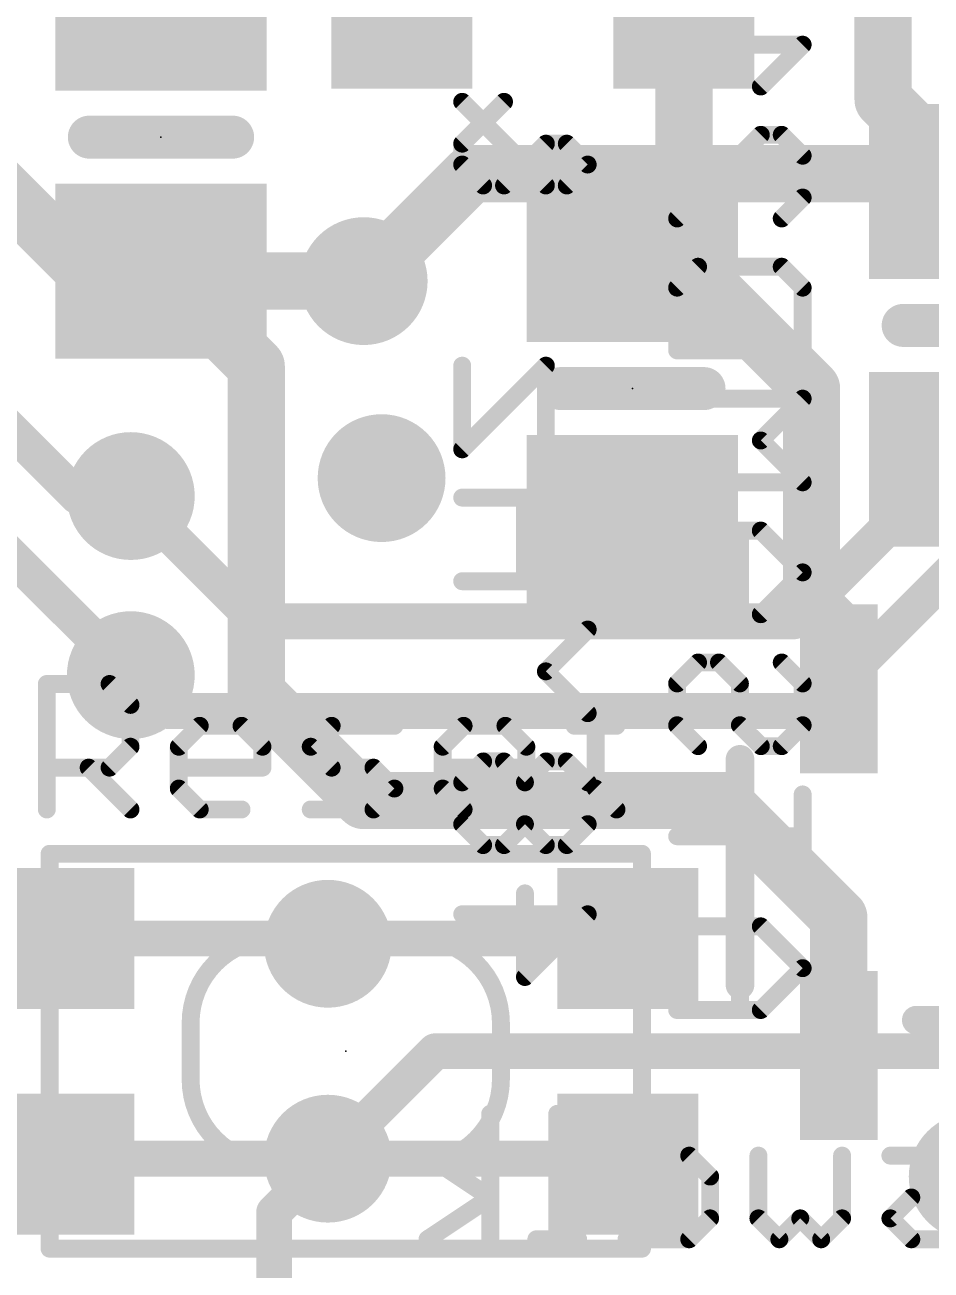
# Model space of a CAD drawing. Extents: x -0.1 to 50.8, y -0.1 to 23.
# Drawn here: x 7.12 to 13.55, y 4.92 to 13.75 of the extents above; entities that cross this region are included whole.
import ezdxf

# ---------------------------------------------------------------- set-up
doc = ezdxf.new("R2010")
doc.units = 0
for name, color, linetype in [('1', 12, 'CONTINUOUS'), ('16', 132, 'CONTINUOUS'), ('18', 110, 'CONTINUOUS'), ('21', 40, 'CONTINUOUS'), ('22', 6, 'CONTINUOUS'), ('23', 40, 'CONTINUOUS')]:
    doc.layers.add(name, color=color, linetype=linetype)

# ---------------------------------------------------------------- blocks, each defined once
blk = doc.blocks.new('RECT')
blk.add_solid([(-0.5, -0.5), (0.5, -0.5), (-0.5, 0.5), (0.5, 0.5)])
blk = doc.blocks.new('ROUNDV')
at = {"const_width": 0.5}
blk.add_lwpolyline([(0, -0.25, 1), (0, 0.25, 1), (0, -0.25)], format="xyb", dxfattribs=at)

msp = doc.modelspace()

# ---------------------------------------------------------------- linework, layer by layer
at = {"layer": '1'}
for points, const_width in [([(11.795, 15.604), (11.795, 12.491)], 0.4064), ([(13.208, 14.732), (13.208, 13.224)], 0.4064), ([(13.208, 13.224), (13.858, 12.574)], 0.4064), ([(6.828, 12.73), (7.549, 12.009)], 0.4064), ([(11.795, 12.491), (11.43, 12.126)], 0.254), ([(11.75, 12.126), (11.43, 12.126)], 0.4064), ([(12.7, 11.176), (11.75, 12.126)], 0.4064), ([(8.763, 11.334), (8.088, 12.009)], 0.4064), ([(7.549, 12.009), (8.088, 12.009)], 0.254), ([(8.159, 11.938), (9.525, 11.938)], 0.4064), ([(8.088, 12.009), (8.159, 11.938)], 0.254), ([(8.763, 9.017), (8.763, 11.334)], 0.4064), ([(12.7, 11.176), (12.7, 9.652)], 0.4064), ([(6.858, 11.049), (7.493, 10.414)], 0.254), ([(6.35, 10.668), (7.874, 9.144)], 0.254), ([(7.493, 10.414), (7.874, 10.414)], 0.254), ([(12.7, 9.652), (12.893, 9.459)], 0.4064), ([(12.893, 9.459), (12.893, 9.0471)], 0.4064), ([(8.763, 9.017), (9.525, 8.255)], 0.4064), ([(9.525, 8.255), (12.065, 8.255)], 0.4064), ([(12.065, 8.255), (12.893, 7.427)], 0.4064), ([(12.893, 7.427), (12.893, 6.4469)], 0.4064), ([(7.398, 7.277), (11.398, 7.277)], 0.254), ([(11.398, 7.277), (11.519, 7.277)], 0.254), ([(7.398, 5.677), (7.436, 5.715)], 0.254), ([(7.436, 5.715), (9.271, 5.715)], 0.254), ([(8.89, 5.334), (9.271, 5.715)], 0.254), ([(11.36, 5.715), (9.271, 5.715)], 0.254), ([(11.398, 5.677), (11.36, 5.715)], 0.254), ([(8.89, 3.048), (8.89, 5.334)], 0.254)]:
    msp.add_lwpolyline(points, dxfattribs=dict(at, const_width=const_width))
for points, const_width in [([(13.2798, 13.2958, 1), (13.1362, 13.1522)], 0.2032), ([(13.1064, 13.224, 1), (13.3096, 13.224)], 0.2032), ([(11.6934, 12.491, 1), (11.8966, 12.491)], 0.2032), ([(11.8399, 12.4461, 1), (11.7501, 12.5359)], 0.127), ([(11.43, 12.2276, 1), (11.43, 12.0244)], 0.2032), ([(11.8218, 12.1978, 1), (11.6782, 12.0542)], 0.2032), ([(11.75, 12.0244, 1), (11.75, 12.2276)], 0.2032), ([(8.1598, 12.0808, 1), (8.0162, 11.9372)], 0.2032), ([(11.3851, 12.1709, 1), (11.4749, 12.0811)], 0.127), ([(7.4772, 11.9372, 1), (7.6208, 12.0808)], 0.2032), ([(7.549, 12.0725, 1), (7.549, 11.9455)], 0.127), ([(8.159, 12.0396, 1), (8.159, 11.8364)], 0.2032), ([(8.1329, 12.0539, 1), (8.0431, 11.9641)], 0.127), ([(8.088, 11.9455, 1), (8.088, 12.0725)], 0.127), ([(9.525, 11.8364, 1), (9.525, 12.0396)], 0.2032), ([(8.1141, 11.8931, 1), (8.2039, 11.9829)], 0.127), ([(8.8646, 11.334, 1), (8.6614, 11.334)], 0.2032), ([(8.6912, 11.2622, 1), (8.8348, 11.4058)], 0.2032), ([(12.8016, 11.176, 1), (12.5984, 11.176)], 0.2032), ([(12.6282, 11.1042, 1), (12.7718, 11.2478)], 0.2032), ([(7.493, 10.4775, 1), (7.493, 10.3505)], 0.127), ([(7.4481, 10.3691, 1), (7.5379, 10.4589)], 0.127), ([(7.874, 10.3505, 1), (7.874, 10.4775)], 0.127), ([(12.7718, 9.7238, 1), (12.6282, 9.5802)], 0.2032), ([(12.5984, 9.652, 1), (12.8016, 9.652)], 0.2032), ([(12.9946, 9.459, 1), (12.7914, 9.459)], 0.2032), ([(12.8212, 9.3872, 1), (12.9648, 9.5308)], 0.2032), ([(7.8291, 9.0991, 1), (7.9189, 9.1889)], 0.127), ([(8.8348, 9.0888, 1), (8.6912, 8.9452)], 0.2032), ([(8.6614, 9.017, 1), (8.8646, 9.017)], 0.2032), ([(12.7914, 9.0471, 1), (12.9946, 9.0471)], 0.2032), ([(9.525, 8.3566, 1), (9.525, 8.1534)], 0.2032), ([(9.4532, 8.1832, 1), (9.5968, 8.3268)], 0.2032), ([(12.1368, 8.3268, 1), (11.9932, 8.1832)], 0.2032), ([(12.065, 8.1534, 1), (12.065, 8.3566)], 0.2032), ([(12.9946, 7.427, 1), (12.7914, 7.427)], 0.2032), ([(12.8212, 7.3552, 1), (12.9648, 7.4988)], 0.2032), ([(7.398, 7.3405, 1), (7.398, 7.2135)], 0.127), ([(11.398, 7.3405, 1), (11.398, 7.2135)], 0.127), ([(11.398, 7.2135, 1), (11.398, 7.3405)], 0.127), ([(11.519, 7.2135, 1), (11.519, 7.3405)], 0.127), ([(12.7914, 6.4469, 1), (12.9946, 6.4469)], 0.2032), ([(7.436, 5.7785, 1), (7.436, 5.6515)], 0.127), ([(7.4809, 5.6701, 1), (7.3911, 5.7599)], 0.127), ([(9.271, 5.7785, 1), (9.271, 5.6515)], 0.127), ([(9.3159, 5.6701, 1), (9.2261, 5.7599)], 0.127), ([(9.271, 5.6515, 1), (9.271, 5.7785)], 0.127), ([(11.4049, 5.7599, 1), (11.3151, 5.6701)], 0.127), ([(11.36, 5.6515, 1), (11.36, 5.7785)], 0.127), ([(7.3531, 5.7219, 1), (7.4429, 5.6321)], 0.127), ([(11.3531, 5.6321, 1), (11.4429, 5.7219)], 0.127), ([(8.9535, 5.334, 1), (8.8265, 5.334)], 0.127), ([(8.8451, 5.3789, 1), (8.9349, 5.2891)], 0.127)]:
    msp.add_lwpolyline(points, format="xyb", dxfattribs=dict(at, const_width=const_width))
at = {"layer": '16'}
for points, const_width in [([(12.573, 9.525), (17.526, 14.478)], 0.254), ([(12.7, 8.89), (17.399, 13.589)], 0.254), ([(9.525, 11.938), (10.287, 12.7)], 0.4064), ([(10.287, 12.7), (13.843, 12.7)], 0.4064), ([(7.874, 10.414), (8.763, 9.525)], 0.254), ([(8.763, 9.525), (12.573, 9.525)], 0.254), ([(7.874, 9.144), (8.128, 8.89)], 0.254), ([(8.128, 8.89), (12.7, 8.89)], 0.254), ([(10.033, 6.477), (9.271, 5.715)], 0.254), ([(13.716, 6.477), (10.033, 6.477)], 0.254)]:
    msp.add_lwpolyline(points, dxfattribs=dict(at, const_width=const_width))
for points, const_width in [([(10.287, 12.8016, 1), (10.287, 12.5984)], 0.2032), ([(10.3588, 12.6282, 1), (10.2152, 12.7718)], 0.2032), ([(9.4532, 12.0098, 1), (9.5968, 11.8662)], 0.2032), ([(7.9189, 10.4589, 1), (7.8291, 10.3691)], 0.127), ([(8.763, 9.5885, 1), (8.763, 9.4615)], 0.127), ([(8.7181, 9.4801, 1), (8.8079, 9.5699)], 0.127), ([(12.5281, 9.5699, 1), (12.6179, 9.4801)], 0.127), ([(12.573, 9.4615, 1), (12.573, 9.5885)], 0.127), ([(7.9189, 9.1889, 1), (7.8291, 9.0991)], 0.127), ([(8.128, 8.9535, 1), (8.128, 8.8265)], 0.127), ([(12.7, 8.8265, 1), (12.7, 8.9535)], 0.127), ([(8.0831, 8.8451, 1), (8.1729, 8.9349)], 0.127), ([(12.6551, 8.9349, 1), (12.7449, 8.8451)], 0.127), ([(10.033, 6.5405, 1), (10.033, 6.4135)], 0.127), ([(10.0779, 6.4321, 1), (9.9881, 6.5219)], 0.127), ([(9.2261, 5.7599, 1), (9.3159, 5.6701)], 0.127)]:
    msp.add_lwpolyline(points, format="xyb", dxfattribs=dict(at, const_width=const_width))
at = {"layer": '21'}
for points, const_width in [([(7.58, 12.959), (8.596, 12.959)], 0.3048), ([(14.366, 11.624), (13.35, 11.624)], 0.3048), ([(11.938, 11.176), (10.922, 11.176)], 0.3048), ([(7.2786, 8.1915), (7.2786, 9.0813)], 0.127), ([(7.2786, 9.0813), (7.7235, 9.0813)], 0.127), ([(7.7235, 9.0813), (7.8718, 8.933)], 0.127), ([(7.8718, 8.933), (7.8718, 8.6364)], 0.127), ([(11.169, 8.933), (11.169, 8.3398)], 0.127), ([(8.2141, 8.6364), (8.3624, 8.7847)], 0.127), ([(8.3624, 8.7847), (8.659, 8.7847)], 0.127), ([(8.659, 8.7847), (8.8073, 8.6364)], 0.127), ([(9.1497, 8.6364), (9.298, 8.7847)], 0.127), ([(9.298, 8.7847), (9.7428, 8.7847)], 0.127), ([(10.0852, 8.6364), (10.2335, 8.7847)], 0.127), ([(10.2335, 8.7847), (10.5301, 8.7847)], 0.127), ([(10.5301, 8.7847), (10.6784, 8.6364)], 0.127), ([(11.0207, 8.7847), (11.3173, 8.7847)], 0.127), ([(7.8718, 8.6364), (7.7235, 8.4881)], 0.127), ([(8.2141, 8.3398), (8.2141, 8.6364)], 0.127), ([(8.8073, 8.6364), (8.8073, 8.4881)], 0.127), ([(9.298, 8.4881), (9.1497, 8.6364)], 0.127), ([(10.0852, 8.3398), (10.0852, 8.6364)], 0.127), ([(10.6784, 8.6364), (10.6784, 8.4881)], 0.127), ([(12.193, 6.947), (12.193, 8.547)], 0.2032), ([(7.7235, 8.4881), (7.2786, 8.4881)], 0.127), ([(7.5752, 8.4881), (7.8718, 8.1915)], 0.127), ([(8.8073, 8.4881), (8.2141, 8.4881)], 0.127), ([(9.5945, 8.4881), (9.298, 8.4881)], 0.127), ([(9.7428, 8.3398), (9.5945, 8.4881)], 0.127), ([(10.6784, 8.4881), (10.0852, 8.4881)], 0.127), ([(8.3624, 8.1915), (8.2141, 8.3398)], 0.127), ([(9.5945, 8.1915), (9.7428, 8.3398)], 0.127), ([(10.2335, 8.1915), (10.0852, 8.3398)], 0.127), ([(11.169, 8.3398), (11.3173, 8.1915)], 0.127), ([(8.659, 8.1915), (8.3624, 8.1915)], 0.127), ([(9.1497, 8.1915), (9.5945, 8.1915)], 0.127), ([(10.5301, 8.1915), (10.2335, 8.1915)], 0.127), ([(7.298, 5.077), (7.298, 7.877)], 0.127), ([(7.298, 7.877), (11.498, 7.877)], 0.127), ([(11.498, 7.877), (11.498, 5.077)], 0.127), ([(8.898, 7.277), (9.898, 7.277)], 0.127), ([(8.298, 6.277), (8.298, 6.677)], 0.127), ([(10.498, 6.677), (10.498, 6.277)], 0.127), ([(14.243, 6.697), (13.443, 6.697)], 0.2032), ([(9.898, 5.677), (8.898, 5.677)], 0.127), ([(11.498, 5.077), (7.298, 5.077)], 0.127)]:
    msp.add_lwpolyline(points, dxfattribs=dict(at, const_width=const_width))
for points, const_width in [([(7.58, 13.0352, 1), (7.58, 12.8828)], 0.1524), ([(8.596, 12.8828, 1), (8.596, 13.0352)], 0.1524), ([(13.35, 11.7002, 1), (13.35, 11.5478)], 0.1524), ([(10.922, 11.2522, 1), (10.922, 11.0998)], 0.1524), ([(11.938, 11.0998, 1), (11.938, 11.2522)], 0.1524), ([(7.2786, 9.113, 1), (7.2786, 9.0495)], 0.0635), ([(7.3104, 9.0813, 1), (7.2469, 9.0813)], 0.0635), ([(7.746, 9.1037, 1), (7.701, 9.0588)], 0.0635), ([(7.7235, 9.0495, 1), (7.7235, 9.113)], 0.0635), ([(7.9035, 8.933, 1), (7.84, 8.933)], 0.0635), ([(7.8493, 8.9105, 1), (7.8942, 8.9554)], 0.0635), ([(11.2007, 8.933, 1), (11.1372, 8.933)], 0.0635), ([(8.3624, 8.8164, 1), (8.3624, 8.7529)], 0.0635), ([(8.3849, 8.7622, 1), (8.34, 8.8071)], 0.0635), ([(8.6815, 8.8071, 1), (8.6366, 8.7622)], 0.0635), ([(8.659, 8.7529, 1), (8.659, 8.8164)], 0.0635), ([(9.298, 8.8164, 1), (9.298, 8.7529)], 0.0635), ([(9.3204, 8.7622, 1), (9.2755, 8.8071)], 0.0635), ([(9.7428, 8.7529, 1), (9.7428, 8.8164)], 0.0635), ([(10.2335, 8.8164, 1), (10.2335, 8.7529)], 0.0635), ([(10.2559, 8.7622, 1), (10.211, 8.8071)], 0.0635), ([(10.5525, 8.8071, 1), (10.5076, 8.7622)], 0.0635), ([(10.5301, 8.7529, 1), (10.5301, 8.8164)], 0.0635), ([(11.0207, 8.8164, 1), (11.0207, 8.7529)], 0.0635), ([(11.3173, 8.7529, 1), (11.3173, 8.8164)], 0.0635), ([(7.84, 8.6364, 1), (7.9035, 8.6364)], 0.0635), ([(7.8942, 8.6139, 1), (7.8493, 8.6588)], 0.0635), ([(8.2459, 8.6364, 1), (8.1824, 8.6364)], 0.0635), ([(8.1917, 8.6588, 1), (8.2366, 8.6139)], 0.0635), ([(8.8391, 8.6364, 1), (8.7756, 8.6364)], 0.0635), ([(8.7849, 8.6139, 1), (8.8298, 8.6588)], 0.0635), ([(9.1721, 8.6588, 1), (9.1272, 8.6139)], 0.0635), ([(9.1272, 8.6588, 1), (9.1721, 8.6139)], 0.0635), ([(10.1169, 8.6364, 1), (10.0534, 8.6364)], 0.0635), ([(10.0627, 8.6588, 1), (10.1076, 8.6139)], 0.0635), ([(10.7101, 8.6364, 1), (10.6466, 8.6364)], 0.0635), ([(10.6559, 8.6139, 1), (10.7008, 8.6588)], 0.0635), ([(12.2438, 8.547, 1), (12.1422, 8.547)], 0.1016), ([(7.2786, 8.5198, 1), (7.2786, 8.4563)], 0.0635), ([(7.5977, 8.5105, 1), (7.5528, 8.4656)], 0.0635), ([(7.701, 8.5105, 1), (7.746, 8.4656)], 0.0635), ([(7.7235, 8.4563, 1), (7.7235, 8.5198)], 0.0635), ([(8.2141, 8.5198, 1), (8.2141, 8.4563)], 0.0635), ([(8.7756, 8.4881, 1), (8.8391, 8.4881)], 0.0635), ([(8.8073, 8.4563, 1), (8.8073, 8.5198)], 0.0635), ([(9.298, 8.5198, 1), (9.298, 8.4563)], 0.0635), ([(9.2755, 8.4656, 1), (9.3204, 8.5105)], 0.0635), ([(9.617, 8.5105, 1), (9.5721, 8.4656)], 0.0635), ([(9.5945, 8.4563, 1), (9.5945, 8.5198)], 0.0635), ([(10.0852, 8.5198, 1), (10.0852, 8.4563)], 0.0635), ([(10.6466, 8.4881, 1), (10.7101, 8.4881)], 0.0635), ([(10.6784, 8.4563, 1), (10.6784, 8.5198)], 0.0635), ([(8.2366, 8.3622, 1), (8.1917, 8.3173)], 0.0635), ([(9.7204, 8.3173, 1), (9.7653, 8.3622)], 0.0635), ([(9.7653, 8.3173, 1), (9.7204, 8.3622)], 0.0635), ([(10.1076, 8.3622, 1), (10.0627, 8.3173)], 0.0635), ([(11.1914, 8.3622, 1), (11.1465, 8.3173)], 0.0635), ([(8.1824, 8.3398, 1), (8.2459, 8.3398)], 0.0635), ([(10.0534, 8.3398, 1), (10.1169, 8.3398)], 0.0635), ([(11.1372, 8.3398, 1), (11.2007, 8.3398)], 0.0635), ([(7.2469, 8.1915, 1), (7.3104, 8.1915)], 0.0635), ([(7.8493, 8.169, 1), (7.8942, 8.214)], 0.0635), ([(8.3624, 8.2233, 1), (8.3624, 8.1597)], 0.0635), ([(8.34, 8.169, 1), (8.3849, 8.214)], 0.0635), ([(8.659, 8.1597, 1), (8.659, 8.2233)], 0.0635), ([(9.1497, 8.2233, 1), (9.1497, 8.1597)], 0.0635), ([(9.5721, 8.214, 1), (9.617, 8.169)], 0.0635), ([(9.5945, 8.1597, 1), (9.5945, 8.2233)], 0.0635), ([(10.2335, 8.2233, 1), (10.2335, 8.1597)], 0.0635), ([(10.211, 8.169, 1), (10.2559, 8.214)], 0.0635), ([(10.5301, 8.1597, 1), (10.5301, 8.2233)], 0.0635), ([(11.2948, 8.169, 1), (11.3397, 8.214)], 0.0635), ([(7.298, 7.9088, 1), (7.298, 7.8453)], 0.0635), ([(7.3297, 7.877, 1), (7.2663, 7.877)], 0.0635), ([(11.5298, 7.877, 1), (11.4663, 7.877)], 0.0635), ([(11.498, 7.8453, 1), (11.498, 7.9088)], 0.0635), ([(8.898, 7.277, 0.4142), (8.298, 6.677)], 0.127), ([(8.898, 7.3087, 1), (8.898, 7.2453)], 0.0635), ([(8.898, 7.2453, 1), (8.898, 7.3087)], 0.0635), ([(10.498, 6.677, 0.4142), (9.898, 7.277)], 0.127), ([(9.898, 7.3087, 1), (9.898, 7.2453)], 0.0635), ([(9.898, 7.2453, 1), (9.898, 7.3087)], 0.0635), ([(12.1422, 6.947, 1), (12.2438, 6.947)], 0.1016), ([(8.3298, 6.677, 1), (8.2662, 6.677)], 0.0635), ([(10.5298, 6.677, 1), (10.4663, 6.677)], 0.0635), ([(13.443, 6.7478, 1), (13.443, 6.6462)], 0.1016), ([(8.2662, 6.677, 1), (8.3298, 6.677)], 0.0635), ([(10.4663, 6.677, 1), (10.5298, 6.677)], 0.0635), ([(8.3298, 6.277, 1), (8.2662, 6.277)], 0.0635), ([(8.2662, 6.277, 1), (8.3298, 6.277)], 0.0635), ([(8.298, 6.277, 0.4142), (8.898, 5.677)], 0.127), ([(9.898, 5.677, 0.4142), (10.498, 6.277)], 0.127), ([(10.5298, 6.277, 1), (10.4663, 6.277)], 0.0635), ([(10.4663, 6.277, 1), (10.5298, 6.277)], 0.0635), ([(8.898, 5.7088, 1), (8.898, 5.6453)], 0.0635), ([(8.898, 5.6453, 1), (8.898, 5.7088)], 0.0635), ([(9.898, 5.7088, 1), (9.898, 5.6453)], 0.0635), ([(9.898, 5.6453, 1), (9.898, 5.7088)], 0.0635), ([(7.298, 5.1087, 1), (7.298, 5.0453)], 0.0635), ([(11.498, 5.0453, 1), (11.498, 5.1087)], 0.0635), ([(7.2663, 5.077, 1), (7.3297, 5.077)], 0.0635), ([(11.4663, 5.077, 1), (11.5298, 5.077)], 0.0635)]:
    msp.add_lwpolyline(points, format="xyb", dxfattribs=dict(at, const_width=const_width))
at = {"layer": '22', "const_width": 0.127}
for points in [[(11.7475, 13.318), (11.7475, 13.9112)], [(12.6373, 13.6146), (11.7475, 13.6146)], [(12.3407, 13.318), (12.6373, 13.6146)], [(10.5201, 13.2095), (10.2235, 12.913)], [(10.8167, 12.6164), (10.2235, 13.2095)], [(11.7475, 12.9757), (11.7475, 12.3825)], [(11.7475, 12.3825), (12.3407, 12.9757)], [(12.3407, 12.9757), (12.489, 12.9757)], [(12.489, 12.9757), (12.6373, 12.8274)], [(10.2235, 12.913), (10.2235, 12.7647)], [(10.5201, 12.6164), (10.8167, 12.913)], [(10.8167, 12.913), (10.965, 12.913)], [(10.965, 12.913), (11.1133, 12.7647)], [(10.2235, 12.7647), (10.3718, 12.6164)], [(11.1133, 12.7647), (10.965, 12.6164)], [(12.6373, 12.8274), (12.6373, 12.5308)], [(10.3718, 12.6164), (10.5201, 12.6164)], [(10.965, 12.6164), (10.8167, 12.6164)], [(12.6373, 12.5308), (12.489, 12.3825)], [(11.7475, 11.8919), (11.8958, 12.0402)], [(11.8958, 12.0402), (12.489, 12.0402)], [(12.489, 12.0402), (12.6373, 11.8919)], [(11.7475, 11.447), (11.7475, 11.8919)], [(12.6373, 11.8919), (12.6373, 11.447)], [(12.6373, 11.447), (11.7475, 11.447)], [(10.8167, 11.3385), (10.2235, 10.7453)], [(10.2235, 10.7453), (10.2235, 11.3385)], [(10.8167, 10.7453), (10.8167, 11.3385)], [(12.6373, 11.1046), (11.7475, 11.1046)], [(12.3407, 10.808), (12.6373, 11.1046)], [(12.6373, 10.5115), (12.3407, 10.808)], [(11.7475, 10.5115), (12.6373, 10.5115)], [(11.1133, 10.403), (10.2235, 10.403)], [(10.6684, 9.8098), (10.6684, 10.403)], [(12.3407, 10.1691), (11.7475, 10.1691)], [(12.1924, 9.5759), (12.1924, 10.1691)], [(12.6373, 9.8725), (12.3407, 10.1691)], [(12.3407, 9.5759), (12.6373, 9.8725)], [(10.2235, 9.8098), (11.1133, 9.8098)], [(11.7475, 9.5759), (12.3407, 9.5759)], [(11.1133, 9.4675), (10.2235, 9.4675)], [(10.8167, 9.1709), (11.1133, 9.4675)], [(11.8958, 9.2336), (11.7475, 9.0853)], [(12.0441, 9.2336), (11.8958, 9.2336)], [(12.1924, 9.0853), (12.0441, 9.2336)], [(12.489, 9.2336), (12.6373, 9.0853)], [(11.1133, 8.8743), (10.8167, 9.1709)], [(11.7475, 9.0853), (11.7475, 8.7887)], [(12.1924, 8.7887), (12.1924, 9.0853)], [(12.6373, 9.0853), (12.6373, 8.7887)], [(10.2235, 8.8743), (11.1133, 8.8743)], [(11.7475, 8.7887), (11.8958, 8.6404)], [(12.3407, 8.6404), (12.1924, 8.7887)], [(12.6373, 8.7887), (12.489, 8.6404)], [(12.489, 8.6404), (12.3407, 8.6404)], [(10.3718, 8.532), (10.2235, 8.3837)], [(10.5201, 8.532), (10.3718, 8.532)], [(10.6684, 8.3837), (10.5201, 8.532)], [(10.8167, 8.532), (10.6684, 8.3837)], [(10.965, 8.532), (10.8167, 8.532)], [(11.1133, 8.3837), (10.965, 8.532)], [(10.2235, 8.3837), (10.2235, 8.0871)], [(10.6684, 8.0871), (10.6684, 8.3837)], [(11.1133, 8.0871), (11.1133, 8.3837)], [(12.6373, 7.7049), (12.6373, 8.2981)], [(10.2235, 8.0871), (10.3718, 7.9388)], [(10.5201, 7.9388), (10.6684, 8.0871)], [(10.6684, 8.0871), (10.8167, 7.9388)], [(10.965, 7.9388), (11.1133, 8.0871)], [(11.7475, 8.0015), (12.6373, 8.0015)], [(10.3718, 7.9388), (10.5201, 7.9388)], [(10.8167, 7.9388), (10.965, 7.9388)], [(10.6684, 7.0033), (10.6684, 7.5964)], [(10.2235, 7.4481), (11.1133, 7.4481)], [(11.1133, 7.4481), (10.6684, 7.0033)], [(12.3407, 7.3626), (11.7475, 7.3626)], [(12.1924, 6.7694), (12.1924, 7.3626)], [(12.6373, 7.066), (12.3407, 7.3626)], [(12.3407, 6.7694), (12.6373, 7.066)], [(11.7475, 6.7694), (12.3407, 6.7694)], [(10.4222, 5.1435), (10.4222, 6.0333)], [(11.0459, 6.0333), (10.8976, 6.0333)], [(10.8976, 6.0333), (10.8976, 5.1435)], [(10.4222, 5.4401), (9.9773, 5.7367)], [(11.3882, 5.7367), (11.8331, 5.7367)], [(11.8331, 5.7367), (11.9814, 5.5884)], [(12.3237, 5.2918), (12.3237, 5.7367)], [(12.9169, 5.7367), (12.9169, 5.2918)], [(13.7041, 5.7367), (13.2592, 5.7367)], [(11.9814, 5.5884), (11.9814, 5.2918)], [(9.9773, 5.1435), (10.4222, 5.4401)], [(13.2592, 5.2918), (13.4075, 5.4401)], [(13.4075, 5.4401), (13.7041, 5.4401)], [(11.9814, 5.2918), (11.8331, 5.1435)], [(12.472, 5.1435), (12.3237, 5.2918)], [(12.6203, 5.2918), (12.472, 5.1435)], [(12.7686, 5.1435), (12.6203, 5.2918)], [(12.9169, 5.2918), (12.7686, 5.1435)], [(13.4075, 5.1435), (13.2592, 5.2918)], [(11.0459, 5.1435), (10.7493, 5.1435)], [(11.8331, 5.1435), (11.3882, 5.1435)], [(13.8524, 5.1435), (13.4075, 5.1435)]]:
    msp.add_lwpolyline(points, dxfattribs=at)
at = {"layer": '22', "const_width": 0.0635}
for points in [[(11.7475, 13.6464, 1), (11.7475, 13.5829)], [(12.6597, 13.5921, 1), (12.6148, 13.6371)], [(12.6373, 13.5829, 1), (12.6373, 13.6464)], [(11.7157, 13.318, 1), (11.7793, 13.318)], [(12.3182, 13.3405, 1), (12.3631, 13.2956)], [(10.246, 13.232, 1), (10.201, 13.1871)], [(10.5425, 13.1871, 1), (10.4976, 13.232)], [(11.7793, 12.9757, 1), (11.7157, 12.9757)], [(12.3407, 13.0074, 1), (12.3407, 12.9439)], [(12.3631, 12.9532, 1), (12.3182, 12.9981)], [(12.5114, 12.9981, 1), (12.4665, 12.9532)], [(12.489, 12.9439, 1), (12.489, 13.0074)], [(10.201, 12.9354, 1), (10.246, 12.8905)], [(10.2553, 12.913, 1), (10.1918, 12.913)], [(10.8167, 12.9447, 1), (10.8167, 12.8812)], [(10.8391, 12.8905, 1), (10.7942, 12.9354)], [(10.9874, 12.9354, 1), (10.9425, 12.8905)], [(10.965, 12.8812, 1), (10.965, 12.9447)], [(10.246, 12.7871, 1), (10.201, 12.7422)], [(11.0908, 12.7422, 1), (11.1357, 12.7871)], [(11.1357, 12.7422, 1), (11.0908, 12.7871)], [(12.669, 12.8274, 1), (12.6055, 12.8274)], [(12.6148, 12.8049, 1), (12.6597, 12.8498)], [(10.1918, 12.7647, 1), (10.2553, 12.7647)], [(10.3718, 12.6481, 1), (10.3718, 12.5846)], [(10.3493, 12.5939, 1), (10.3942, 12.6388)], [(10.4976, 12.6388, 1), (10.5425, 12.5939)], [(10.5201, 12.5846, 1), (10.5201, 12.6481)], [(10.8167, 12.6481, 1), (10.8167, 12.5846)], [(10.7942, 12.5939, 1), (10.8391, 12.6388)], [(10.9425, 12.6388, 1), (10.9874, 12.5939)], [(10.965, 12.5846, 1), (10.965, 12.6481)], [(12.6055, 12.5308, 1), (12.669, 12.5308)], [(12.6597, 12.5083, 1), (12.6148, 12.5532)], [(11.7157, 12.3825, 1), (11.7793, 12.3825)], [(11.725, 12.4049, 1), (11.77, 12.36)], [(12.4665, 12.4049, 1), (12.5114, 12.36)], [(11.8958, 12.0719, 1), (11.8958, 12.0084)], [(11.9182, 12.0177, 1), (11.8733, 12.0626)], [(12.5114, 12.0626, 1), (12.4665, 12.0177)], [(12.489, 12.0084, 1), (12.489, 12.0719)], [(11.7793, 11.8919, 1), (11.7157, 11.8919)], [(11.725, 11.9143, 1), (11.77, 11.8694)], [(12.669, 11.8919, 1), (12.6055, 11.8919)], [(12.6148, 11.8694, 1), (12.6597, 11.9143)], [(11.7475, 11.4787, 1), (11.7475, 11.4152)], [(12.6373, 11.4152, 1), (12.6373, 11.4787)], [(10.2553, 11.3385, 1), (10.1918, 11.3385)], [(10.8484, 11.3385, 1), (10.7849, 11.3385)], [(10.8391, 11.3161, 1), (10.7942, 11.361)], [(11.7157, 11.447, 1), (11.7793, 11.447)], [(12.6055, 11.447, 1), (12.669, 11.447)], [(11.7475, 11.1364, 1), (11.7475, 11.0729)], [(12.6597, 11.0822, 1), (12.6148, 11.1271)], [(12.6373, 11.0729, 1), (12.6373, 11.1364)], [(12.3631, 10.8305, 1), (12.3182, 10.7856)], [(12.3182, 10.8305, 1), (12.3631, 10.7856)], [(10.201, 10.7678, 1), (10.246, 10.7229)], [(10.1918, 10.7453, 1), (10.2553, 10.7453)], [(10.7849, 10.7453, 1), (10.8484, 10.7453)], [(11.7475, 10.5432, 1), (11.7475, 10.4797)], [(12.6148, 10.489, 1), (12.6597, 10.5339)], [(12.6373, 10.4797, 1), (12.6373, 10.5432)], [(10.2235, 10.4347, 1), (10.2235, 10.3712)], [(10.7001, 10.403, 1), (10.6366, 10.403)], [(11.1133, 10.3712, 1), (11.1133, 10.4347)], [(11.7475, 10.2009, 1), (11.7475, 10.1374)], [(12.2241, 10.1691, 1), (12.1606, 10.1691)], [(12.3631, 10.1916, 1), (12.3182, 10.1467)], [(12.3407, 10.1374, 1), (12.3407, 10.2009)], [(12.6597, 9.8501, 1), (12.6148, 9.895)], [(12.6148, 9.8501, 1), (12.6597, 9.895)], [(10.2235, 9.8416, 1), (10.2235, 9.7781)], [(10.6366, 9.8098, 1), (10.7001, 9.8098)], [(11.1133, 9.7781, 1), (11.1133, 9.8416)], [(11.7475, 9.6077, 1), (11.7475, 9.5442)], [(12.3182, 9.5984, 1), (12.3631, 9.5535)], [(12.3407, 9.5442, 1), (12.3407, 9.6077)], [(12.1606, 9.5759, 1), (12.2241, 9.5759)], [(10.2235, 9.4992, 1), (10.2235, 9.4357)], [(11.1357, 9.445, 1), (11.0908, 9.4899)], [(11.1133, 9.4357, 1), (11.1133, 9.4992)], [(11.8958, 9.2653, 1), (11.8958, 9.2018)], [(11.9182, 9.2111, 1), (11.8733, 9.256)], [(12.0665, 9.256, 1), (12.0216, 9.2111)], [(12.0441, 9.2018, 1), (12.0441, 9.2653)], [(12.5114, 9.256, 1), (12.4665, 9.2111)], [(10.8391, 9.1933, 1), (10.7942, 9.1484)], [(10.7942, 9.1933, 1), (10.8391, 9.1484)], [(11.7793, 9.0853, 1), (11.7157, 9.0853)], [(11.725, 9.1078, 1), (11.77, 9.0628)], [(12.2241, 9.0853, 1), (12.1606, 9.0853)], [(12.1699, 9.0628, 1), (12.2148, 9.1078)], [(12.669, 9.0853, 1), (12.6055, 9.0853)], [(12.6148, 9.0628, 1), (12.6597, 9.1078)], [(10.2235, 8.9061, 1), (10.2235, 8.8425)], [(11.0908, 8.8518, 1), (11.1357, 8.8968)], [(11.1133, 8.8425, 1), (11.1133, 8.9061)], [(11.77, 8.8112, 1), (11.725, 8.7663)], [(12.2148, 8.8112, 1), (12.1699, 8.7663)], [(12.6597, 8.7663, 1), (12.6148, 8.8112)], [(11.7157, 8.7887, 1), (11.7793, 8.7887)], [(12.1606, 8.7887, 1), (12.2241, 8.7887)], [(12.6055, 8.7887, 1), (12.669, 8.7887)], [(11.8733, 8.618, 1), (11.9182, 8.6629)], [(12.3407, 8.6722, 1), (12.3407, 8.6087)], [(12.3182, 8.618, 1), (12.3631, 8.6629)], [(12.4665, 8.6629, 1), (12.5114, 8.618)], [(12.489, 8.6087, 1), (12.489, 8.6722)], [(10.3718, 8.5637, 1), (10.3718, 8.5002)], [(10.3942, 8.5095, 1), (10.3493, 8.5544)], [(10.5425, 8.5544, 1), (10.4976, 8.5095)], [(10.5201, 8.5002, 1), (10.5201, 8.5637)], [(10.8167, 8.5637, 1), (10.8167, 8.5002)], [(10.8391, 8.5095, 1), (10.7942, 8.5544)], [(10.9874, 8.5544, 1), (10.9425, 8.5095)], [(10.965, 8.5002, 1), (10.965, 8.5637)], [(10.201, 8.4061, 1), (10.246, 8.3612)], [(10.2553, 8.3837, 1), (10.1918, 8.3837)], [(10.7001, 8.3837, 1), (10.6366, 8.3837)], [(10.6459, 8.4061, 1), (10.6908, 8.3612)], [(10.6459, 8.3612, 1), (10.6908, 8.4061)], [(11.145, 8.3837, 1), (11.0815, 8.3837)], [(11.0908, 8.3612, 1), (11.1357, 8.4061)], [(12.669, 8.2981, 1), (12.6055, 8.2981)], [(10.246, 8.1095, 1), (10.201, 8.0646)], [(10.6908, 8.1095, 1), (10.6459, 8.0646)], [(10.6908, 8.0646, 1), (10.6459, 8.1095)], [(11.1357, 8.0646, 1), (11.0908, 8.1095)], [(10.1918, 8.0871, 1), (10.2553, 8.0871)], [(10.6366, 8.0871, 1), (10.7001, 8.0871)], [(11.0815, 8.0871, 1), (11.145, 8.0871)], [(11.7475, 8.0332, 1), (11.7475, 7.9697)], [(12.6373, 7.9697, 1), (12.6373, 8.0332)], [(10.3718, 7.9705, 1), (10.3718, 7.907)], [(10.3493, 7.9163, 1), (10.3942, 7.9612)], [(10.4976, 7.9612, 1), (10.5425, 7.9163)], [(10.5201, 7.907, 1), (10.5201, 7.9705)], [(10.8167, 7.9705, 1), (10.8167, 7.907)], [(10.7942, 7.9163, 1), (10.8391, 7.9612)], [(10.9425, 7.9612, 1), (10.9874, 7.9163)], [(10.965, 7.907, 1), (10.965, 7.9705)], [(12.6055, 7.7049, 1), (12.669, 7.7049)], [(10.7001, 7.5964, 1), (10.6366, 7.5964)], [(10.2235, 7.4799, 1), (10.2235, 7.4164)], [(11.1357, 7.4257, 1), (11.0908, 7.4706)], [(11.1133, 7.4164, 1), (11.1133, 7.4799)], [(11.7475, 7.3943, 1), (11.7475, 7.3308)], [(12.2241, 7.3626, 1), (12.1606, 7.3626)], [(12.3631, 7.385, 1), (12.3182, 7.3401)], [(12.3407, 7.3308, 1), (12.3407, 7.3943)], [(12.6597, 7.0435, 1), (12.6148, 7.0884)], [(12.6148, 7.0435, 1), (12.6597, 7.0884)], [(10.6366, 7.0033, 1), (10.7001, 7.0033)], [(10.6459, 7.0257, 1), (10.6908, 6.9808)], [(11.7475, 6.8011, 1), (11.7475, 6.7376)], [(12.1606, 6.7694, 1), (12.2241, 6.7694)], [(12.3182, 6.7918, 1), (12.3631, 6.7469)], [(12.3407, 6.7376, 1), (12.3407, 6.8011)], [(10.4539, 6.0333, 1), (10.3904, 6.0333)], [(10.9293, 6.0333, 1), (10.8658, 6.0333)], [(10.8976, 6.065, 1), (10.8976, 6.0015)], [(11.0459, 6.0015, 1), (11.0459, 6.065)], [(9.9949, 5.7631, 1), (9.9597, 5.7103)], [(11.3882, 5.7684, 1), (11.3882, 5.7049)], [(11.8555, 5.7591, 1), (11.8106, 5.7142)], [(11.8331, 5.7049, 1), (11.8331, 5.7684)], [(12.3555, 5.7367, 1), (12.292, 5.7367)], [(12.9487, 5.7367, 1), (12.8851, 5.7367)], [(13.2592, 5.7684, 1), (13.2592, 5.7049)], [(12.0131, 5.5884, 1), (11.9496, 5.5884)], [(11.9589, 5.5659, 1), (12.0038, 5.6108)], [(10.4398, 5.4137, 1), (10.4046, 5.4665)], [(10.4046, 5.4137, 1), (10.4398, 5.4665)], [(13.4075, 5.4718, 1), (13.4075, 5.4083)], [(13.43, 5.4176, 1), (13.3851, 5.4625)], [(11.9496, 5.2918, 1), (12.0131, 5.2918)], [(12.0038, 5.2693, 1), (11.9589, 5.3142)], [(12.3462, 5.3142, 1), (12.3013, 5.2693)], [(12.292, 5.2918, 1), (12.3555, 5.2918)], [(12.6428, 5.3142, 1), (12.5979, 5.2693)], [(12.6428, 5.2693, 1), (12.5979, 5.3142)], [(12.8851, 5.2918, 1), (12.9487, 5.2918)], [(12.9394, 5.2693, 1), (12.8944, 5.3142)], [(13.2817, 5.3142, 1), (13.2368, 5.2693)], [(13.2368, 5.3142, 1), (13.2817, 5.2693)], [(9.9597, 5.1699, 1), (9.9949, 5.1171)], [(10.3904, 5.1435, 1), (10.4539, 5.1435)], [(10.7493, 5.1753, 1), (10.7493, 5.1118)], [(10.8658, 5.1435, 1), (10.9293, 5.1435)], [(11.0459, 5.1118, 1), (11.0459, 5.1753)], [(11.3882, 5.1753, 1), (11.3882, 5.1118)], [(11.8106, 5.166, 1), (11.8555, 5.121)], [(11.8331, 5.1118, 1), (11.8331, 5.1753)], [(12.4496, 5.166, 1), (12.4945, 5.121)], [(12.4496, 5.121, 1), (12.4945, 5.166)], [(12.7462, 5.166, 1), (12.7911, 5.121)], [(12.7462, 5.121, 1), (12.7911, 5.166)], [(13.4075, 5.1753, 1), (13.4075, 5.1118)], [(13.3851, 5.121, 1), (13.43, 5.166)]]:
    msp.add_lwpolyline(points, format="xyb", dxfattribs=at)
at = {"layer": '23'}
for p in [(8.088, 12.959), (11.43, 11.176), (9.398, 6.477)]:
    msp.add_point(p, dxfattribs=at)

# ---------------------------------------------------------------- block references
at = {"layer": '1', "yscale": 4.6}
for p in [(9.795, 15.604), (11.795, 15.604)]:
    msp.add_blockref('RECT', p, dxfattribs=at)
at = {"layer": '1'}
for p, xscale, yscale, rotation in [((8.088, 13.909), 1.24, 1.5, 90), ((13.858, 12.574), 1.24, 1.5, 270), ((11.43, 12.126), 1.24, 1.5, 270), ((8.088, 12.009), 1.24, 1.5, 90), ((13.858, 10.674), 1.24, 1.5, 270), ((11.43, 10.226), 1.24, 1.5, 270), ((12.893, 9.0471), 0.55, 1.2, 180), ((12.893, 6.4469), 0.55, 1.2, 180)]:
    msp.add_blockref('RECT', p, dxfattribs=dict(at, xscale=xscale, yscale=yscale, rotation=rotation))
at = {"layer": '1', "rotation": 180}
for p in [(7.398, 7.277), (11.398, 7.277), (7.398, 5.677), (11.398, 5.677)]:
    msp.add_blockref('RECT', p, dxfattribs=at)
at = {"layer": '18', "xscale": 0.9064, "yscale": 0.9064}
for p in [(9.525, 11.938), (9.525, 11.938), (9.652, 10.541), (9.652, 10.541), (7.874, 10.414), (7.874, 10.414), (7.874, 9.144), (7.874, 9.144), (9.271, 7.239), (9.271, 7.239), (9.271, 5.715), (9.271, 5.715), (13.843, 5.588), (13.843, 5.588)]:
    msp.add_blockref('ROUNDV', p, dxfattribs=at)

doc.saveas('drawing.dxf')
